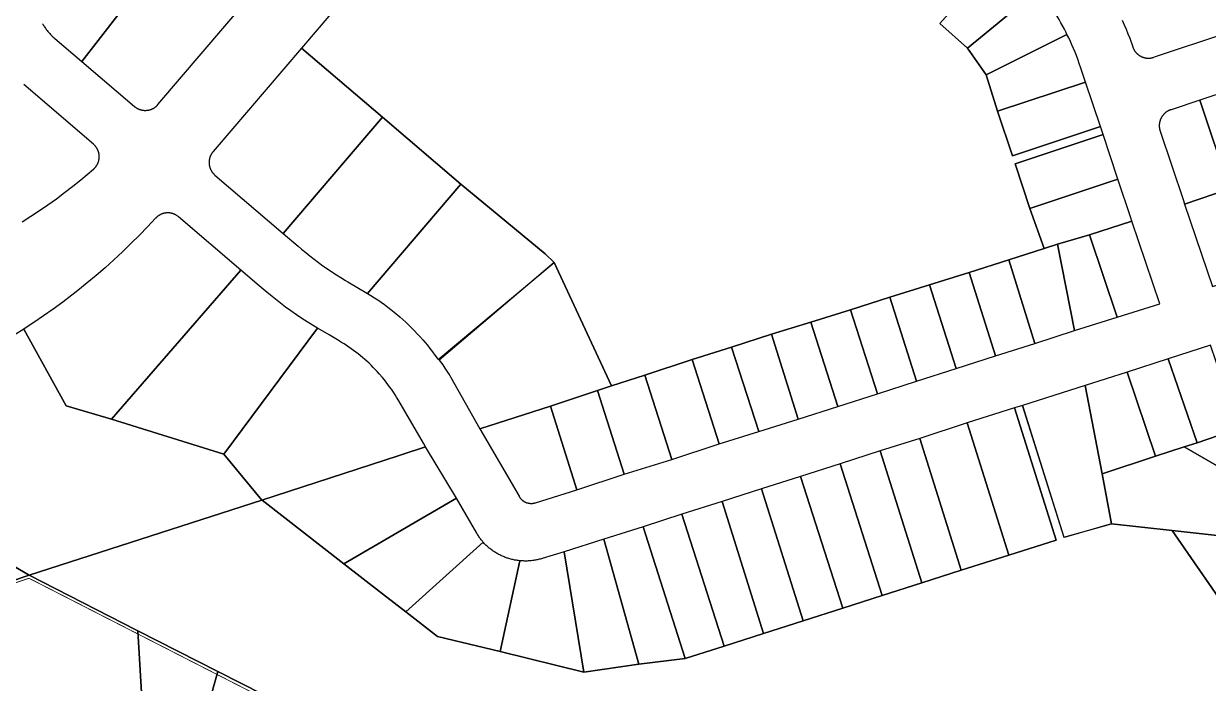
# Model space of a CAD drawing. Header units: metres. Extents: x 620457 to 624057, y 4872349 to 4874194.
# Drawn here: x 620787 to 621215.2, y 4873127.3 to 4873365.7 of the extents above; entities that cross this region are included whole.
import ezdxf

# ---------------------------------------------------------------- set-up
doc = ezdxf.new("R2010")
doc.units = ezdxf.units.M
doc.header["$LTSCALE"] = 10
doc.header["$MEASUREMENT"] = 0
doc.linetypes.add('DASHED', pattern=[0.75, 0.5, -0.25])
doc.layers.add('Aurora_Parcel', color=252, linetype='Continuous')
doc.layers.add('Cluster', color=7, linetype='Continuous')

msp = doc.modelspace()

# ---------------------------------------------------------------- linework, layer by layer
at = {"layer": 'Aurora_Parcel'}
for points in [[(620953.83, 4873434.69), (620887.44, 4873356.92), (620916.72, 4873331.93), (620945.02, 4873307.76), (620975.5, 4873282.48), (620978.7, 4873279.37), (620999.48, 4873234.82), (621011.49, 4873238.73), (621028.67, 4873244.3), (621042.82, 4873248.81), (621057.3, 4873253.47), (621071.45, 4873257.85), (621085.8, 4873262.35), (621100.05, 4873266.92), (621114.44, 4873271.31), (621128.72, 4873275.82), (621143.08, 4873280.32), (621155.78, 4873284.5), (621150.69, 4873298.95), (621145.35, 4873315.07), (621177.13, 4873325.61), (621176.14, 4873328.54), (621144.39, 4873317.94), (621139, 4873334.06), (621134.91, 4873347.21), (621128.18, 4873356.81), (621118.15, 4873365.83)], [(620793.86, 4873365.71), (620794.03, 4873365.42), (620794.22, 4873365.11), (620794.4, 4873364.82), (620794.59, 4873364.53), (620794.8, 4873364.24), (620794.99, 4873363.95), (620795.2, 4873363.67), (620795.4, 4873363.39), (620795.48, 4873363.3), (620795.55, 4873363.21), (620795.8, 4873362.91), (620796.02, 4873362.64), (620796.23, 4873362.37), (620796.49, 4873362.11), (620796.72, 4873361.86), (620796.97, 4873361.61), (620797.21, 4873361.36), (620797.46, 4873361.12), (620797.72, 4873360.88), (620797.98, 4873360.65), (620798.24, 4873360.42), (620808.06, 4873352.04), (620846.68, 4873401.9)], [(620846.68, 4873401.9), (620808.06, 4873352.04), (620827.03, 4873335.84), (620827.11, 4873335.77), (620827.19, 4873335.7), (620827.27, 4873335.64), (620827.35, 4873335.58), (620827.44, 4873335.52), (620827.52, 4873335.46), (620827.61, 4873335.4), (620827.69, 4873335.34), (620827.79, 4873335.28), (620827.88, 4873335.23), (620828.04, 4873335.12), (620828.13, 4873335.08), (620828.22, 4873335.03), (620828.32, 4873334.99), (620828.41, 4873334.94), (620828.51, 4873334.9), (620828.6, 4873334.86), (620828.7, 4873334.81), (620828.8, 4873334.78), (620828.89, 4873334.74), (620828.99, 4873334.7), (620829.12, 4873334.66), (620829.21, 4873334.63), (620829.32, 4873334.6), (620829.42, 4873334.57), (620829.52, 4873334.56), (620829.62, 4873334.52), (620829.72, 4873334.5), (620829.83, 4873334.48), (620829.93, 4873334.46), (620830.02, 4873334.44), (620830.14, 4873334.43), (620830.27, 4873334.41), (620830.37, 4873334.4), (620830.47, 4873334.4), (620830.58, 4873334.38), (620830.68, 4873334.38), (620830.79, 4873334.37), (620830.89, 4873334.37), (620831, 4873334.37), (620831.1, 4873334.37), (620831.21, 4873334.37), (620831.31, 4873334.38), (620831.44, 4873334.4), (620831.54, 4873334.4), (620831.65, 4873334.41), (620831.75, 4873334.42), (620831.86, 4873334.43), (620831.96, 4873334.45), (620832.06, 4873334.47), (620832.17, 4873334.49), (620832.27, 4873334.51), (620832.37, 4873334.53), (620832.47, 4873334.56), (620832.6, 4873334.59), (620832.7, 4873334.62), (620832.8, 4873334.65), (620832.9, 4873334.68), (620833, 4873334.72), (620833.1, 4873334.76), (620833.19, 4873334.8), (620833.29, 4873334.84), (620833.39, 4873334.88), (620833.48, 4873334.92), (620833.58, 4873334.97), (620833.69, 4873335.02), (620833.79, 4873335.07), (620833.88, 4873335.12), (620833.97, 4873335.17), (620834.06, 4873335.23), (620834.15, 4873335.28), (620834.24, 4873335.34), (620834.33, 4873335.4), (620834.41, 4873335.45), (620834.5, 4873335.52), (620834.58, 4873335.58), (620834.7, 4873335.67), (620834.8, 4873335.75), (620834.88, 4873335.82), (620834.96, 4873335.9), (620835.04, 4873335.96), (620835.13, 4873336.03), (620835.18, 4873336.1), (620835.26, 4873336.18), (620835.34, 4873336.25), (620835.41, 4873336.33), (620835.53, 4873336.47), (620867.51, 4873373.93)], [(621184.08, 4873366.93), (621184.77, 4873365.32), (621185.46, 4873363.7), (621186.12, 4873362.07), (621186.74, 4873360.43), (621187.82, 4873357.36), (621187.87, 4873357.21), (621187.91, 4873357.1), (621187.94, 4873357.02), (621187.99, 4873356.92), (621188.03, 4873356.82), (621188.07, 4873356.73), (621188.15, 4873356.57), (621188.2, 4873356.47), (621188.25, 4873356.37), (621188.3, 4873356.29), (621188.36, 4873356.18), (621188.43, 4873356.08), (621188.47, 4873356), (621188.53, 4873355.91), (621188.59, 4873355.82), (621188.65, 4873355.74), (621188.72, 4873355.66), (621188.78, 4873355.57), (621188.84, 4873355.49), (621188.91, 4873355.41), (621188.98, 4873355.33), (621189.06, 4873355.23), (621189.13, 4873355.15), (621189.21, 4873355.08), (621189.28, 4873355), (621189.35, 4873354.93), (621189.43, 4873354.86), (621189.51, 4873354.79), (621189.59, 4873354.72), (621189.67, 4873354.65), (621189.75, 4873354.59), (621189.83, 4873354.52), (621189.93, 4873354.44), (621190.03, 4873354.38), (621190.1, 4873354.32), (621190.19, 4873354.26), (621190.28, 4873354.2), (621190.37, 4873354.15), (621190.45, 4873354.09), (621190.55, 4873354.04), (621190.64, 4873353.99), (621190.73, 4873353.94), (621190.83, 4873353.89), (621190.94, 4873353.84), (621191.05, 4873353.79), (621191.13, 4873353.75), (621191.23, 4873353.71), (621191.34, 4873353.67), (621191.43, 4873353.63), (621191.52, 4873353.6), (621191.63, 4873353.56), (621191.72, 4873353.53), (621191.82, 4873353.5), (621191.92, 4873353.46), (621192.05, 4873353.44), (621192.15, 4873353.42), (621192.25, 4873353.39), (621192.36, 4873353.37), (621192.46, 4873353.35), (621192.56, 4873353.34), (621192.67, 4873353.31), (621192.77, 4873353.31), (621192.87, 4873353.29), (621192.98, 4873353.28), (621193.07, 4873353.28), (621193.21, 4873353.27), (621193.32, 4873353.26), (621193.42, 4873353.26), (621193.53, 4873353.26), (621193.63, 4873353.26), (621193.74, 4873353.26), (621193.84, 4873353.27), (621193.96, 4873353.28), (621194.05, 4873353.28), (621194.16, 4873353.29), (621194.26, 4873353.31), (621194.37, 4873353.31), (621194.48, 4873353.34), (621194.58, 4873353.36), (621194.69, 4873353.38), (621194.79, 4873353.4), (621194.89, 4873353.42), (621194.99, 4873353.45), (621195.09, 4873353.46), (621195.19, 4873353.5), (621195.29, 4873353.53), (621195.39, 4873353.56), (621195.49, 4873353.6), (621196.12, 4873353.81), (621221.5, 4873362.26)], [(620786.45, 4873294.11), (620789.59, 4873296.11), (620792.71, 4873298.18), (620795.78, 4873300.3), (620798.82, 4873302.47), (620801.82, 4873304.7), (620804.78, 4873306.98), (620807.7, 4873309.31), (620812.22, 4873313.09), (620812.3, 4873313.16), (620812.38, 4873313.23), (620812.45, 4873313.3), (620812.53, 4873313.37), (620812.6, 4873313.44), (620812.68, 4873313.52), (620812.75, 4873313.6), (620812.82, 4873313.68), (620812.88, 4873313.75), (620813.02, 4873313.91), (620813.08, 4873314), (620813.13, 4873314.08), (620813.2, 4873314.15), (620813.26, 4873314.25), (620813.31, 4873314.35), (620813.38, 4873314.43), (620813.42, 4873314.51), (620813.49, 4873314.6), (620813.54, 4873314.7), (620813.59, 4873314.79), (620813.63, 4873314.87), (620813.69, 4873314.97), (620813.73, 4873315.06), (620813.77, 4873315.16), (620813.82, 4873315.25), (620813.86, 4873315.35), (620813.9, 4873315.45), (620813.93, 4873315.55), (620813.97, 4873315.64), (620814, 4873315.74), (620814.04, 4873315.84), (620814.07, 4873315.94), (620814.12, 4873316.14), (620814.14, 4873316.25), (620814.17, 4873316.35), (620814.19, 4873316.45), (620814.21, 4873316.55), (620814.23, 4873316.66), (620814.25, 4873316.76), (620814.26, 4873316.86), (620814.27, 4873316.97), (620814.28, 4873317.08), (620814.3, 4873317.28), (620814.3, 4873317.38), (620814.3, 4873317.49), (620814.3, 4873317.59), (620814.3, 4873317.7), (620814.3, 4873317.79), (620814.3, 4873317.91), (620814.3, 4873318.01), (620814.29, 4873318.12), (620814.28, 4873318.22), (620814.26, 4873318.43), (620814.24, 4873318.52), (620814.23, 4873318.63), (620814.21, 4873318.74), (620814.19, 4873318.84), (620814.17, 4873318.94), (620814.14, 4873319.04), (620814.12, 4873319.15), (620814.09, 4873319.26), (620814.06, 4873319.35), (620814, 4873319.54), (620813.96, 4873319.65), (620813.93, 4873319.74), (620813.89, 4873319.83), (620813.85, 4873319.94), (620813.81, 4873320.03), (620813.77, 4873320.12), (620813.73, 4873320.22), (620813.68, 4873320.32), (620813.63, 4873320.41), (620813.53, 4873320.59), (620813.47, 4873320.68), (620813.42, 4873320.77), (620813.37, 4873320.85), (620813.31, 4873320.95), (620813.25, 4873321.04), (620813.19, 4873321.12), (620813.13, 4873321.21), (620813.07, 4873321.31), (620813, 4873321.37), (620812.96, 4873321.43), (620812.92, 4873321.48), (620812.8, 4873321.61), (620812.73, 4873321.69), (620812.66, 4873321.77), (620812.59, 4873321.84), (620812.51, 4873321.92), (620812.44, 4873321.99), (620812.36, 4873322.06), (620812.28, 4873322.14), (620812.21, 4873322.2), (620787.02, 4873343.7)], [(621222.85, 4873306), (621212.13, 4873338.13), (621201.69, 4873334.63), (621201.59, 4873334.59), (621201.47, 4873334.56), (621201.38, 4873334.53), (621201.28, 4873334.49), (621201.11, 4873334.42), (621201.01, 4873334.38), (621200.92, 4873334.33), (621200.82, 4873334.29), (621200.73, 4873334.23), (621200.62, 4873334.18), (621200.49, 4873334.1), (621200.39, 4873334.05), (621200.3, 4873334), (621200.22, 4873333.95), (621200.13, 4873333.88), (621200.05, 4873333.82), (621199.96, 4873333.76), (621199.86, 4873333.7), (621199.78, 4873333.64), (621199.7, 4873333.56), (621199.61, 4873333.49), (621199.51, 4873333.41), (621199.44, 4873333.34), (621199.36, 4873333.27), (621199.28, 4873333.2), (621199.21, 4873333.13), (621199.13, 4873333.05), (621199.06, 4873332.98), (621198.98, 4873332.9), (621198.91, 4873332.82), (621198.84, 4873332.73), (621198.78, 4873332.65), (621198.7, 4873332.55), (621198.63, 4873332.46), (621198.56, 4873332.38), (621198.51, 4873332.3), (621198.45, 4873332.21), (621198.39, 4873332.12), (621198.34, 4873332.03), (621198.27, 4873331.93), (621198.23, 4873331.84), (621198.18, 4873331.75), (621198.14, 4873331.66), (621198.06, 4873331.54), (621198.01, 4873331.45), (621197.97, 4873331.34), (621197.93, 4873331.25), (621197.88, 4873331.15), (621197.85, 4873331.06), (621197.81, 4873330.96), (621197.77, 4873330.86), (621197.74, 4873330.76), (621197.71, 4873330.66), (621197.67, 4873330.55), (621197.64, 4873330.43), (621197.61, 4873330.32), (621197.59, 4873330.22), (621197.56, 4873330.12), (621197.53, 4873330.02), (621197.52, 4873329.91), (621197.5, 4873329.8), (621197.49, 4873329.7), (621197.47, 4873329.59), (621197.46, 4873329.49), (621197.45, 4873329.39), (621197.44, 4873329.26), (621197.43, 4873329.15), (621197.43, 4873329.05), (621197.43, 4873328.93), (621197.43, 4873328.83), (621197.43, 4873328.72), (621197.43, 4873328.62), (621197.43, 4873328.51), (621197.44, 4873328.41), (621197.45, 4873328.3), (621197.46, 4873328.18), (621197.47, 4873328.02), (621197.49, 4873327.95), (621197.5, 4873327.85), (621197.52, 4873327.74), (621197.53, 4873327.64), (621197.56, 4873327.54), (621197.59, 4873327.43), (621197.61, 4873327.32), (621197.64, 4873327.22), (621197.67, 4873327.12), (621197.7, 4873327.02), (621197.74, 4873326.9), (621206.14, 4873301.79), (621206.58, 4873300.49), (621222.85, 4873306)], [(620735.95, 4873197.41), (620789.02, 4873166.36), (620873.1, 4873193.55), (620873.1, 4873193.55), (620859.41, 4873210.18), (620818.73, 4873222.83), (620802.43, 4873227.62), (620787.03, 4873255.3), (620783.55, 4873253.11)], [(621220.96, 4873155.23), (621202.07, 4873182.55), (621180.13, 4873184.94), (621163.04, 4873180.02), (621148.01, 4873227.75), (621148.01, 4873227.75), (621145.15, 4873226.82), (621160.17, 4873179.11), (621143.03, 4873173.63), (621125.88, 4873168.15), (621111.59, 4873163.59), (621097.32, 4873159.01), (621083.01, 4873154.46), (621068.73, 4873149.9), (621054.43, 4873145.33), (621040.15, 4873140.78), (621026.13, 4873136.3), (621009.39, 4873134.29), (620989.43, 4873131.33), (620959.21, 4873138.83), (620936.52, 4873144.29), (620925.09, 4873153.13), (620916.7, 4873159.67), (620902.77, 4873170.5), (620873.17, 4873193.49), (620873.1, 4873193.55), (620789.02, 4873166.36), (620827.8, 4873146.58), (620828.27, 4873146.34), (620857.24, 4873131.61), (620873.6, 4873123.3)], [(621226.18, 4873219.4), (621211.07, 4873214.19), (621206.4, 4873212.83), (621245.44, 4873190.31)], [(621245.44, 4873190.31), (621206.4, 4873212.83), (621196.12, 4873209.46), (621176.84, 4873203.01), (621180.13, 4873184.94), (621202.07, 4873182.55), (621243.4, 4873177.95)], [(620755.16, 4873154.94), (620789.02, 4873166.36), (620735.95, 4873197.41)], [(621243.4, 4873177.95), (621202.07, 4873182.55), (621220.96, 4873155.23)], [(620831.13, 4873097.67), (620828.27, 4873146.34), (620827.8, 4873146.58), (620789.02, 4873166.36), (620755.16, 4873154.94)], [(620846.27, 4873092.62), (620857.24, 4873131.61), (620857.24, 4873131.61), (620828.27, 4873146.34), (620831.13, 4873097.67)]]:
    msp.add_lwpolyline(points, dxfattribs=at)
for points in [[(621153.62, 4873377.99), (621152.23, 4873379.57), (621151.29, 4873380.6), (621150.33, 4873381.61), (621149.36, 4873382.59), (621148.37, 4873383.57), (621147.36, 4873384.51), (621146.39, 4873385.41), (621146.34, 4873385.45), (621145.25, 4873386.43), (621140.47, 4873390.75), (621118.15, 4873365.83), (621128.18, 4873356.81), (621153.62, 4873377.99)], [(621164.07, 4873361.85), (621163.61, 4873362.77), (621163.14, 4873363.68), (621161.91, 4873365.97), (621161.2, 4873367.19), (621160.48, 4873368.4), (621159.73, 4873369.6), (621158.97, 4873370.78), (621158.18, 4873371.95), (621157.37, 4873373.11), (621156.54, 4873374.26), (621155.71, 4873375.38), (621154.52, 4873376.89), (621153.62, 4873377.99), (621128.18, 4873356.81), (621134.91, 4873347.21), (621164.07, 4873361.85)], [(621170.81, 4873344.56), (621168.96, 4873350.04), (621168.63, 4873351.01), (621167.99, 4873352.85), (621167.49, 4873354.17), (621166.98, 4873355.47), (621166.45, 4873356.77), (621165.88, 4873358.05), (621165.3, 4873359.33), (621164.7, 4873360.59), (621164.07, 4873361.85), (621134.91, 4873347.21), (621139, 4873334.06), (621170.81, 4873344.56)], [(620916.72, 4873331.93), (620887.44, 4873356.92), (620855.46, 4873319.47), (620855.39, 4873319.38), (620855.32, 4873319.3), (620855.26, 4873319.21), (620855.2, 4873319.13), (620855.13, 4873319.05), (620855.08, 4873318.98), (620855, 4873318.85), (620854.94, 4873318.76), (620854.89, 4873318.68), (620854.83, 4873318.58), (620854.79, 4873318.49), (620854.72, 4873318.37), (620854.67, 4873318.28), (620854.62, 4873318.19), (620854.58, 4873318.08), (620854.53, 4873318), (620854.5, 4873317.9), (620854.45, 4873317.79), (620854.41, 4873317.71), (620854.38, 4873317.61), (620854.35, 4873317.5), (620854.31, 4873317.41), (620854.27, 4873317.29), (620854.24, 4873317.19), (620854.21, 4873317.08), (620854.19, 4873316.98), (620854.16, 4873316.88), (620854.14, 4873316.77), (620854.12, 4873316.68), (620854.1, 4873316.57), (620854.08, 4873316.47), (620854.07, 4873316.37), (620854.06, 4873316.26), (620854.04, 4873316.13), (620854.03, 4873316.03), (620854.03, 4873315.92), (620854.02, 4873315.82), (620854.02, 4873315.71), (620854.02, 4873315.62), (620854.02, 4873315.5), (620854.02, 4873315.4), (620854.02, 4873315.29), (620854.03, 4873315.19), (620854.03, 4873315.09), (620854.06, 4873314.96), (620854.06, 4873314.85), (620854.07, 4873314.75), (620854.08, 4873314.64), (620854.1, 4873314.54), (620854.12, 4873314.44), (620854.14, 4873314.33), (620854.16, 4873314.23), (620854.19, 4873314.13), (620854.21, 4873314.03), (620854.24, 4873313.93), (620854.28, 4873313.8), (620854.31, 4873313.7), (620854.35, 4873313.6), (620854.38, 4873313.5), (620854.42, 4873313.41), (620854.45, 4873313.31), (620854.5, 4873313.21), (620854.54, 4873313.12), (620854.58, 4873313.02), (620854.62, 4873312.93), (620854.67, 4873312.83), (620854.73, 4873312.72), (620854.79, 4873312.62), (620854.84, 4873312.53), (620854.89, 4873312.44), (620854.94, 4873312.35), (620855, 4873312.26), (620855.06, 4873312.18), (620855.12, 4873312.09), (620855.18, 4873312.02), (620855.24, 4873311.92), (620855.31, 4873311.84), (620855.37, 4873311.76), (620855.44, 4873311.69), (620855.56, 4873311.53), (620855.63, 4873311.47), (620855.7, 4873311.4), (620855.77, 4873311.32), (620855.85, 4873311.24), (620855.92, 4873311.17), (620856, 4873311.11), (620856.12, 4873310.99), (620880.83, 4873289.88), (620916.72, 4873331.93)], [(621176.14, 4873328.54), (621170.81, 4873344.56), (621139, 4873334.06), (621144.39, 4873317.94), (621176.14, 4873328.54)], [(621224.12, 4873306.41), (621234.44, 4873309.78), (621223.78, 4873341.94), (621212.13, 4873338.13), (621222.85, 4873306), (621224.12, 4873306.41)], [(620945.02, 4873307.76), (620916.72, 4873331.93), (620880.83, 4873289.88), (620886.24, 4873285.29), (620887.45, 4873284.24), (620888.96, 4873282.98), (620890.47, 4873281.76), (620892.02, 4873280.56), (620893.57, 4873279.39), (620895.16, 4873278.23), (620896.77, 4873277.11), (620898.38, 4873276.02), (620900.02, 4873274.96), (620901.68, 4873273.93), (620903.36, 4873272.91), (620904.13, 4873272.46), (620911.27, 4873268.25), (620945.02, 4873307.76)], [(621182.5, 4873309.49), (621177.13, 4873325.61), (621145.35, 4873315.07), (621150.69, 4873298.95), (621182.5, 4873309.49)], [(621160.64, 4873286.05), (621172.24, 4873289.39), (621187.54, 4873294.33), (621187.1, 4873295.59), (621182.5, 4873309.49), (621150.69, 4873298.95), (621155.78, 4873284.5), (621160.64, 4873286.05)], [(620978.7, 4873279.37), (620975.5, 4873282.48), (620945.02, 4873307.76), (620911.27, 4873268.25), (620912.53, 4873267.47), (620913.75, 4873266.68), (620915, 4873265.87), (620916.2, 4873265.03), (620917.4, 4873264.18), (620918.6, 4873263.3), (620919.73, 4873262.41), (620920.9, 4873261.51), (620922.93, 4873259.78), (620924.02, 4873258.83), (620925.1, 4873257.82), (620926.16, 4873256.81), (620927.22, 4873255.78), (620928.25, 4873254.72), (620929.26, 4873253.67), (620930.25, 4873252.62), (620931.23, 4873251.49), (620932.95, 4873249.48), (620933.86, 4873248.32), (620934.77, 4873247.16), (620935.65, 4873245.97), (620936.51, 4873244.8), (620936.84, 4873244.29), (620978.7, 4873279.37)], [(621224.7, 4873273.25), (621233.94, 4873276.29), (621224.12, 4873306.41), (621222.85, 4873306), (621206.58, 4873300.49), (621216.61, 4873270.69), (621224.7, 4873273.25)], [(620839.3, 4873297.36), (620839.22, 4873297.36), (620839.14, 4873297.36), (620839.05, 4873297.36), (620838.98, 4873297.35), (620838.9, 4873297.35), (620838.82, 4873297.34), (620838.66, 4873297.33), (620838.58, 4873297.32), (620838.48, 4873297.31), (620838.38, 4873297.3), (620838.28, 4873297.29), (620838.19, 4873297.28), (620838.08, 4873297.27), (620837.98, 4873297.24), (620837.9, 4873297.22), (620837.79, 4873297.2), (620837.69, 4873297.18), (620837.56, 4873297.14), (620837.46, 4873297.13), (620837.35, 4873297.08), (620837.26, 4873297.05), (620837.17, 4873297.02), (620837.07, 4873296.97), (620836.97, 4873296.95), (620836.88, 4873296.91), (620836.78, 4873296.87), (620836.68, 4873296.84), (620836.52, 4873296.75), (620836.44, 4873296.71), (620836.34, 4873296.66), (620836.25, 4873296.61), (620836.16, 4873296.56), (620836.07, 4873296.51), (620835.98, 4873296.45), (620835.89, 4873296.4), (620835.8, 4873296.34), (620835.69, 4873296.28), (620835.54, 4873296.16), (620835.46, 4873296.11), (620835.38, 4873296.03), (620835.3, 4873295.97), (620835.22, 4873295.9), (620835.07, 4873295.77), (620834.99, 4873295.7), (620834.92, 4873295.63), (620834.84, 4873295.55), (620834.77, 4873295.48), (620834.68, 4873295.4), (620831.77, 4873292.29), (620828.82, 4873289.23), (620825.8, 4873286.22), (620822.73, 4873283.27), (620819.6, 4873280.37), (620816.44, 4873277.52), (620813.23, 4873274.74), (620809.96, 4873272), (620806.64, 4873269.33), (620801.14, 4873265.08), (620797.71, 4873262.57), (620794.23, 4873260.11), (620790.72, 4873257.72), (620787.15, 4873255.38), (620787.03, 4873255.3), (620802.43, 4873227.62), (620818.73, 4873222.83), (620865.55, 4873276.64), (620843, 4873295.9), (620842.92, 4873295.95), (620842.85, 4873296.03), (620842.76, 4873296.09), (620842.67, 4873296.16), (620842.53, 4873296.26), (620842.44, 4873296.32), (620842.35, 4873296.38), (620842.25, 4873296.44), (620842.18, 4873296.49), (620842.06, 4873296.56), (620841.96, 4873296.61), (620841.88, 4873296.66), (620841.78, 4873296.7), (620841.69, 4873296.75), (620841.59, 4873296.79), (620841.5, 4873296.84), (620841.4, 4873296.88), (620841.3, 4873296.92), (620841.21, 4873296.95), (620841.01, 4873297.02), (620840.9, 4873297.06), (620840.81, 4873297.09), (620840.69, 4873297.13), (620840.58, 4873297.16), (620840.47, 4873297.18), (620840.36, 4873297.21), (620840.25, 4873297.24), (620840.14, 4873297.27), (620839.95, 4873297.29), (620839.87, 4873297.31), (620839.79, 4873297.32), (620839.71, 4873297.33), (620839.63, 4873297.34), (620839.55, 4873297.34), (620839.47, 4873297.35), (620839.39, 4873297.35), (620839.3, 4873297.36)], [(621197.69, 4873264.51), (621187.54, 4873294.33), (621172.24, 4873289.39), (621182.19, 4873259.69), (621197.69, 4873264.51)], [(621182.19, 4873259.69), (621172.24, 4873289.39), (621160.64, 4873286.05), (621166.82, 4873254.8), (621182.19, 4873259.69)], [(621166.82, 4873254.8), (621160.64, 4873286.05), (621155.78, 4873284.5), (621143.08, 4873280.32), (621152.41, 4873250.11), (621166.82, 4873254.8)], [(620977.37, 4873227.43), (620994.35, 4873233.18), (620999.48, 4873234.82), (620978.7, 4873279.37), (620937.18, 4873244.09), (620937.66, 4873243.46), (620938.45, 4873242.37), (620939.22, 4873241.27), (620939.98, 4873240.15), (620940.71, 4873238.99), (620941.01, 4873238.53), (620941.29, 4873238.11), (620951.88, 4873219.33), (620977.37, 4873227.43)], [(621152.41, 4873250.11), (621143.08, 4873280.32), (621128.72, 4873275.82), (621138.26, 4873245.69), (621152.41, 4873250.11)], [(620893.21, 4873255.68), (620891.43, 4873256.74), (620889.47, 4873257.96), (620887.55, 4873259.21), (620885.62, 4873260.49), (620883.54, 4873261.96), (620881.68, 4873263.3), (620879.84, 4873264.69), (620878.02, 4873266.11), (620876.23, 4873267.57), (620874.3, 4873269.18), (620872.15, 4873271.01), (620865.55, 4873276.64), (620818.73, 4873222.83), (620859.41, 4873210.18), (620893.21, 4873255.68)], [(621138.26, 4873245.69), (621128.72, 4873275.82), (621114.44, 4873271.31), (621124.03, 4873241.06), (621138.26, 4873245.69)], [(621124.03, 4873241.06), (621114.44, 4873271.31), (621100.05, 4873266.92), (621109.7, 4873236.49), (621124.03, 4873241.06)], [(621109.7, 4873236.49), (621100.05, 4873266.92), (621085.8, 4873262.35), (621095.54, 4873231.99), (621109.7, 4873236.49)], [(621095.54, 4873231.99), (621085.8, 4873262.35), (621071.45, 4873257.85), (621081.24, 4873227.39), (621095.54, 4873231.99)], [(621081.24, 4873227.39), (621071.45, 4873257.85), (621057.3, 4873253.47), (621066.95, 4873222.81), (621081.24, 4873227.39)], [(620922.42, 4873209.52), (620923.83, 4873209.99), (620932.26, 4873212.73), (620931.47, 4873214.09), (620922.6, 4873229.39), (620921.81, 4873230.73), (620921.25, 4873231.61), (620920.68, 4873232.49), (620919.9, 4873233.63), (620919.28, 4873234.49), (620918.67, 4873235.33), (620918.03, 4873236.16), (620917.38, 4873236.98), (620916.72, 4873237.79), (620915.48, 4873239.22), (620914.78, 4873240), (620914.06, 4873240.76), (620913.33, 4873241.51), (620912.58, 4873242.25), (620911.83, 4873242.98), (620911.06, 4873243.69), (620910.28, 4873244.39), (620909.49, 4873245.07), (620907.92, 4873246.35), (620907.1, 4873247), (620906.26, 4873247.61), (620905.41, 4873248.24), (620904.55, 4873248.84), (620903.68, 4873249.42), (620902.8, 4873249.99), (620901.91, 4873250.54), (620901.13, 4873251.01), (620901.02, 4873251.08), (620897.4, 4873253.21), (620893.41, 4873255.56), (620893.21, 4873255.68), (620859.41, 4873210.18), (620873.1, 4873193.55), (620922.42, 4873209.52)], [(621066.95, 4873222.81), (621057.3, 4873253.47), (621042.82, 4873248.81), (621052.69, 4873218.27), (621066.95, 4873222.81)], [(621052.69, 4873218.27), (621042.82, 4873248.81), (621028.67, 4873244.3), (621038.32, 4873213.86), (621052.69, 4873218.27)], [(621226.18, 4873219.4), (621215.95, 4873249.47), (621200.59, 4873244.53), (621211.07, 4873214.19), (621226.18, 4873219.4)], [(621206.4, 4873212.83), (621211.07, 4873214.19), (621200.59, 4873244.53), (621185.85, 4873239.82), (621196.12, 4873209.46), (621206.4, 4873212.83)], [(621038.32, 4873213.86), (621028.67, 4873244.3), (621011.49, 4873238.73), (621021.24, 4873208.22), (621038.32, 4873213.86)], [(621021.24, 4873208.22), (621011.49, 4873238.73), (620999.48, 4873234.82), (620994.35, 4873233.18), (621004.03, 4873202.91), (621021.24, 4873208.22)], [(621196.12, 4873209.46), (621185.85, 4873239.82), (621170.68, 4873234.96), (621176.84, 4873203.01), (621196.12, 4873209.46)], [(621004.03, 4873202.91), (620994.35, 4873233.18), (620977.37, 4873227.43), (620986.94, 4873197.27), (621004.03, 4873202.91)], [(621180.13, 4873184.94), (621176.84, 4873203.01), (621170.68, 4873234.96), (621148.01, 4873227.75), (621162.99, 4873180.12), (621180.13, 4873184.94)], [(620970.87, 4873192.36), (620970.97, 4873192.37), (620971.06, 4873192.38), (620971.15, 4873192.4), (620971.23, 4873192.41), (620971.32, 4873192.42), (620971.4, 4873192.44), (620971.49, 4873192.46), (620971.58, 4873192.48), (620971.67, 4873192.5), (620971.75, 4873192.52), (620971.84, 4873192.55), (620971.93, 4873192.58), (620971.99, 4873192.58), (620986.94, 4873197.27), (620977.37, 4873227.43), (620951.88, 4873219.33), (620966.04, 4873194.91), (620966.07, 4873194.85), (620966.12, 4873194.76), (620966.17, 4873194.69), (620966.22, 4873194.62), (620966.27, 4873194.54), (620966.32, 4873194.47), (620966.37, 4873194.4), (620966.42, 4873194.33), (620966.48, 4873194.26), (620966.53, 4873194.19), (620966.62, 4873194.07), (620966.68, 4873194.01), (620966.74, 4873193.93), (620966.8, 4873193.88), (620966.86, 4873193.82), (620966.94, 4873193.76), (620966.99, 4873193.7), (620967.05, 4873193.64), (620967.12, 4873193.58), (620967.19, 4873193.53), (620967.25, 4873193.47), (620967.33, 4873193.41), (620967.4, 4873193.35), (620967.47, 4873193.3), (620967.54, 4873193.25), (620967.61, 4873193.21), (620967.68, 4873193.15), (620967.76, 4873193.1), (620967.83, 4873193.05), (620967.91, 4873193.02), (620967.98, 4873192.97), (620968.06, 4873192.93), (620968.15, 4873192.89), (620968.22, 4873192.85), (620968.3, 4873192.81), (620968.38, 4873192.78), (620968.46, 4873192.74), (620968.53, 4873192.71), (620968.63, 4873192.67), (620968.71, 4873192.64), (620968.79, 4873192.6), (620968.87, 4873192.58), (620968.96, 4873192.56), (620969.05, 4873192.53), (620969.13, 4873192.51), (620969.22, 4873192.49), (620969.3, 4873192.47), (620969.39, 4873192.45), (620969.47, 4873192.43), (620969.55, 4873192.42), (620969.65, 4873192.4), (620969.74, 4873192.39), (620969.83, 4873192.38), (620969.91, 4873192.37), (620970.01, 4873192.36), (620970.09, 4873192.35), (620970.18, 4873192.34), (620970.27, 4873192.34), (620970.36, 4873192.34), (620970.43, 4873192.34), (620970.53, 4873192.34), (620970.62, 4873192.34), (620970.7, 4873192.35), (620970.79, 4873192.35), (620970.87, 4873192.36)], [(621143.03, 4873173.63), (621160.17, 4873179.11), (621145.15, 4873226.82), (621128, 4873221.4), (621143.03, 4873173.63)], [(621143.03, 4873173.63), (621128, 4873221.4), (621110.84, 4873215.84), (621125.88, 4873168.15), (621143.03, 4873173.63)], [(621125.88, 4873168.15), (621110.84, 4873215.84), (621096.61, 4873211.3), (621111.59, 4873163.59), (621125.88, 4873168.15)], [(620943.43, 4873194.24), (620932.26, 4873212.73), (620923.83, 4873209.99), (620922.42, 4873209.52), (620873.1, 4873193.55), (620873.17, 4873193.49), (620902.77, 4873170.5), (620943.43, 4873194.24)], [(621111.59, 4873163.59), (621096.61, 4873211.3), (621082.09, 4873206.66), (621097.32, 4873159.01), (621111.59, 4873163.59)], [(621097.32, 4873159.01), (621082.09, 4873206.66), (621067.8, 4873202.09), (621083.01, 4873154.46), (621097.32, 4873159.01)], [(621083.01, 4873154.46), (621067.8, 4873202.09), (621053.71, 4873197.59), (621068.73, 4873149.9), (621083.01, 4873154.46)], [(621068.73, 4873149.9), (621053.71, 4873197.59), (621039.5, 4873193.05), (621054.43, 4873145.33), (621068.73, 4873149.9)], [(620953.08, 4873178.32), (620952.99, 4873178.43), (620952.78, 4873178.7), (620952.55, 4873178.96), (620952.34, 4873179.23), (620952.12, 4873179.5), (620951.9, 4873179.78), (620951.71, 4873180.06), (620951.51, 4873180.34), (620951.34, 4873180.63), (620951.14, 4873180.93), (620950.96, 4873181.21), (620950.75, 4873181.56), (620943.43, 4873194.24), (620902.77, 4873170.5), (620916.7, 4873159.67), (620925.09, 4873153.13), (620953.08, 4873178.32)], [(621054.43, 4873145.33), (621039.5, 4873193.05), (621024.93, 4873188.4), (621040.15, 4873140.78), (621054.43, 4873145.33)], [(621040.15, 4873140.78), (621024.93, 4873188.4), (621010.88, 4873183.91), (621026.13, 4873136.3), (621040.15, 4873140.78)], [(621026.13, 4873136.3), (621010.88, 4873183.91), (620996.64, 4873179.38), (621009.39, 4873134.29), (621026.13, 4873136.3)], [(620966.29, 4873171.63), (620966.19, 4873171.64), (620965.84, 4873171.68), (620965.5, 4873171.72), (620965.15, 4873171.77), (620964.8, 4873171.82), (620964.45, 4873171.88), (620964.11, 4873171.96), (620963.77, 4873172.03), (620963.43, 4873172.11), (620963.09, 4873172.2), (620962.71, 4873172.29), (620962.38, 4873172.39), (620962.04, 4873172.49), (620961.71, 4873172.6), (620961.38, 4873172.71), (620961.05, 4873172.84), (620960.72, 4873172.97), (620960.4, 4873173.1), (620960.08, 4873173.24), (620959.76, 4873173.38), (620959.44, 4873173.53), (620959.1, 4873173.69), (620958.79, 4873173.86), (620958.47, 4873174.03), (620958.16, 4873174.2), (620957.86, 4873174.37), (620957.57, 4873174.55), (620957.27, 4873174.74), (620956.98, 4873174.93), (620956.69, 4873175.13), (620956.4, 4873175.33), (620956.11, 4873175.54), (620955.81, 4873175.77), (620955.53, 4873175.98), (620955.27, 4873176.2), (620955, 4873176.44), (620954.74, 4873176.67), (620954.48, 4873176.9), (620954.22, 4873177.14), (620953.97, 4873177.39), (620953.73, 4873177.63), (620953.47, 4873177.89), (620953.24, 4873178.16), (620953.08, 4873178.32), (620925.09, 4873153.13), (620936.52, 4873144.29), (620959.21, 4873138.83), (620966.29, 4873171.63)], [(621009.39, 4873134.29), (620996.64, 4873179.38), (620982.33, 4873174.8), (620989.43, 4873131.33), (621009.39, 4873134.29)], [(620982.33, 4873174.8), (620974.36, 4873172.41), (620974.2, 4873172.36), (620974.03, 4873172.32), (620973.68, 4873172.22), (620973.35, 4873172.13), (620973.01, 4873172.04), (620972.67, 4873171.97), (620972.33, 4873171.89), (620971.98, 4873171.83), (620971.64, 4873171.78), (620971.29, 4873171.72), (620970.95, 4873171.68), (620970.41, 4873171.61), (620970.06, 4873171.58), (620969.71, 4873171.56), (620969.36, 4873171.54), (620969.01, 4873171.52), (620968.66, 4873171.52), (620968.31, 4873171.51), (620967.97, 4873171.52), (620967.61, 4873171.54), (620967.26, 4873171.55), (620966.91, 4873171.58), (620966.54, 4873171.61), (620966.29, 4873171.63), (620959.21, 4873138.83), (620989.43, 4873131.33), (620982.33, 4873174.8)], [(620873.6, 4873123.3), (620857.24, 4873131.61), (620846.27, 4873092.62), (620846.51, 4873092.41), (620846.78, 4873092.17), (620847.07, 4873091.91), (620847.32, 4873091.66), (620863.42, 4873087.13), (620873.6, 4873123.3)]]:
    msp.add_lwpolyline(points, close=True, dxfattribs=at)
at = {"layer": 'Cluster', "linetype": 'DASHED', "const_width": 0.3, "flags": 128}
msp.add_lwpolyline([(620924.77, 4872977.13), (620913.21, 4873017.16), (620878.55, 4873027.7), (620870.47, 4873038.52), (620870.45, 4873064.15), (620876.2, 4873084.57), (620897.44, 4873078.61), (620906.08, 4873109.24), (620889.51, 4873113.83), (620788.94, 4873165.28), (620756.27, 4873154.26), (620764.95, 4873095.8), (620770.2, 4873065.91), (620811.15, 4873064.63), (620838.87, 4873068.26), (620842.93, 4873039.69), (620848.9, 4873017.3), (620850.2, 4873011.86), (620850.15, 4873012.94), (620853.76, 4873009), (620853.76, 4873009, 0.0311), (620863.05, 4873001.59), (620872.82, 4872993.69), (620881.42, 4872985.38), (620889.26, 4872976.15, -0.03026), (620897.04, 4872964.68), (620917.04, 4872974.26)], format="xyb", close=True, dxfattribs=at)

doc.saveas('drawing.dxf')
